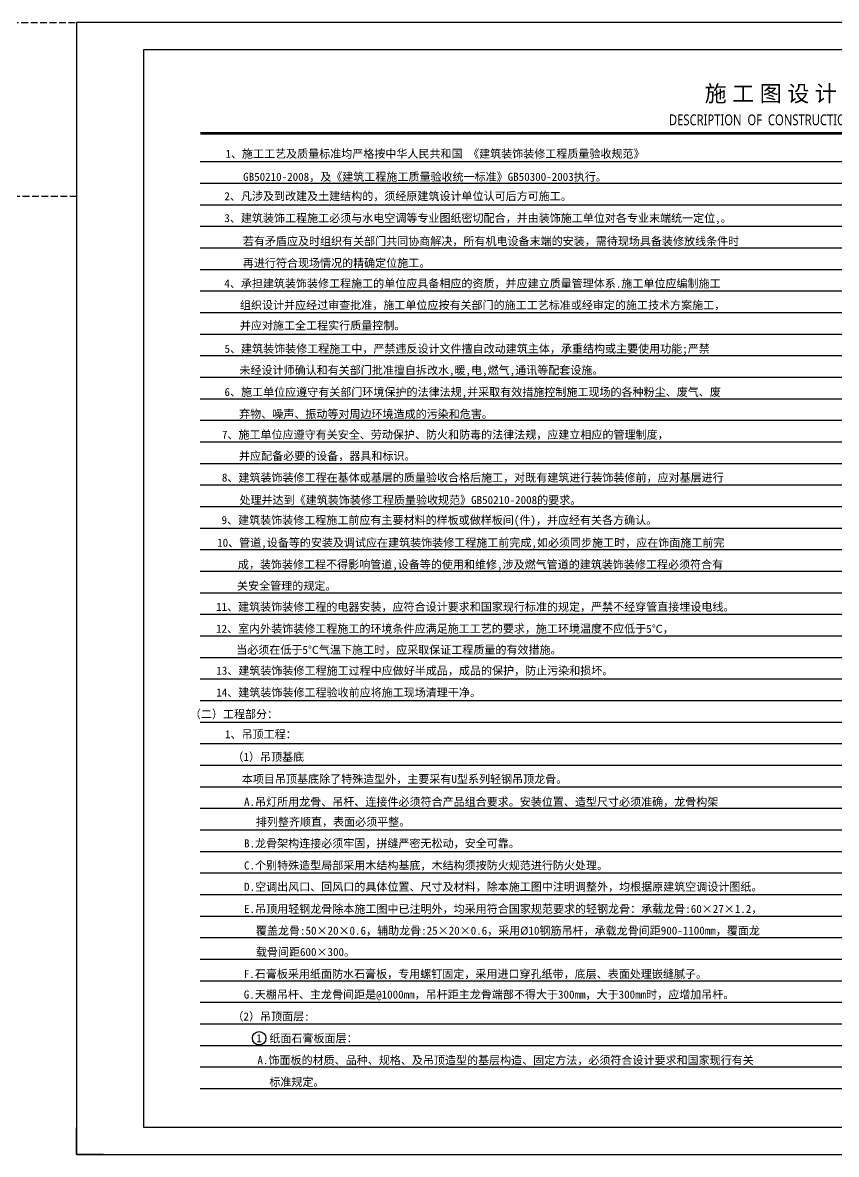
# Paper-space layout '布局' of a CAD drawing. Header units: millimetres. Extents: x -7887 to 894, y 542 to 1297.
# Drawn here: x -5210.6 to -4908.7, y 542.3 to 962.3 of the extents above; entities that cross this region are included whole.
import ezdxf
from ezdxf.enums import TextEntityAlignment as Align

# ---------------------------------------------------------------- set-up
doc = ezdxf.new("R2010")
doc.units = ezdxf.units.MM
doc.header["$LTSCALE"] = 10
doc.linetypes.add('DASH', pattern=[0.35, 0.25, -0.1])
for name, color, linetype in [('008-顶面文字标注', 3, 'Continuous'), ('BJ-材料文字索引', 136, 'DASH'), ('ID_Anno_Dims', 3, 'Continuous'), ('ID_Elev_Pen 8', 8, 'Continuous'), ('Lm-text', 2, 'Continuous'), ('NW-01-尺寸标注', 252, 'Continuous'), ('T-TTLB-1', 1, 'Continuous')]:
    doc.layers.add(name, color=color, linetype=linetype)
doc.layers.add('TXT【文字】', color=42, linetype='Continuous', lineweight=0)
doc.styles.add('!PYH.V2008_note', font='')
doc.styles.add('黑体', font='', dxfattribs={"width": 0.8, "height": 3})
doc.styles.get('!PYH.V2008_note').set_extended_font_data('SimSun')
doc.styles.get('黑体').set_extended_font_data('Microsoft YaHei')

# ---------------------------------------------------------------- blocks, each defined once
blk = doc.blocks.new('A$C199930ED')
at = {"layer": 'Lm-text'}
blk.add_circle((0, 2.5), 2.5, dxfattribs=at)
at = {"layer": 'Lm-text', "style": '!PYH.V2008_note', "width": 0.983256}
blk.add_attdef('1', text='', height=3, dxfattribs=at).set_placement((-1.07, 1), (1.04, 1), align=Align.FIT)
blk = doc.blocks.new('wenzige')
at = {"layer": 'Defpoints', "color": 250}
for points in [[(230483.26, 27936.72), (230940.44, 27936.72)], [(230483.26, 27928.72), (230940.44, 27928.72)], [(230483.26, 27920.72), (230940.44, 27920.72)], [(230483.26, 27912.72), (230940.44, 27912.72)], [(230483.26, 27904.72), (230940.44, 27904.72)], [(230483.26, 27896.72), (230940.44, 27896.72)], [(230483.26, 27888.72), (230940.44, 27888.72)], [(230483.26, 27880.72), (230940.44, 27880.72)], [(230483.26, 27872.72), (230940.44, 27872.72)], [(230483.26, 27864.72), (230940.44, 27864.72)], [(230483.26, 27856.72), (230940.44, 27856.72)], [(230483.26, 27848.72), (230940.44, 27848.72)], [(230483.26, 27840.72), (230940.44, 27840.72)], [(230483.26, 27832.72), (230940.44, 27832.72)], [(230483.26, 27824.72), (230940.44, 27824.72)], [(230483.26, 27816.72), (230940.44, 27816.72)], [(230483.26, 27808.72), (230940.44, 27808.72)], [(230483.26, 27800.72), (230940.44, 27800.72)], [(230483.26, 27792.72), (230940.44, 27792.72)], [(230483.26, 27784.72), (230940.44, 27784.72)], [(230483.26, 27776.72), (230940.44, 27776.72)], [(230483.26, 27768.72), (230940.44, 27768.72)], [(230483.26, 27760.72), (230940.44, 27760.72)], [(230483.26, 27752.72), (230940.44, 27752.72)], [(230483.26, 27744.72), (230940.44, 27744.72)], [(230483.26, 27736.72), (230940.44, 27736.72)], [(230483.26, 27728.72), (230940.44, 27728.72)], [(230483.26, 27720.72), (230940.44, 27720.72)], [(230483.26, 27712.72), (230940.44, 27712.72)], [(230483.26, 27704.72), (230940.44, 27704.72)], [(230483.26, 27696.72), (230940.44, 27696.72)], [(230483.26, 27688.72), (230940.44, 27688.72)], [(230483.26, 27680.72), (230940.44, 27680.72)], [(230483.26, 27672.72), (230940.44, 27672.72)], [(230483.26, 27664.72), (230940.44, 27664.72)], [(230483.26, 27656.72), (230940.44, 27656.72)], [(230483.26, 27648.72), (230940.44, 27648.72)], [(230483.26, 27640.72), (230940.44, 27640.72)], [(230483.26, 27632.72), (230940.44, 27632.72)], [(230483.26, 27624.72), (230940.44, 27624.72)], [(230483.26, 27616.72), (230940.44, 27616.72)], [(230483.26, 27608.72), (230940.44, 27608.72)], [(230483.26, 27600.72), (230940.44, 27600.72)], [(230483.26, 27592.72), (230940.44, 27592.72)]]:
    blk.add_lwpolyline(points, dxfattribs=at)
blk = doc.blocks.new('11111')
at = {"layer": 'ID_Anno_Dims', "color": 8}
blk.add_lwpolyline([(3197.32, 5729.96), (3187.32, 5729.96), (3187.32, 5739.96)], dxfattribs=at)
at = {"layer": 'T-TTLB-1'}
blk.add_lwpolyline([(3212.32, 6139.96), (3711.32, 6139.96), (3711.32, 5739.96), (3212.32, 5739.96)], close=True, dxfattribs=at)

psp = doc.layouts.new('布局')

# ---------------------------------------------------------------- linework, layer by layer
at = {"layer": '008-顶面文字标注', "color": 8}
psp.add_lwpolyline([(-5190.605, 542.276), (-4596.605, 542.276), (-4596.605, 962.276), (-5190.605, 962.276)], close=True, dxfattribs=at)
at = {"layer": 'BJ-材料文字索引'}
psp.add_lwpolyline([(-5270.605, 962.276), (-5190.605, 962.276), (-5190.605, 897.808), (-5270.605, 897.808)], close=True, dxfattribs=at)
at = {"layer": 'ID_Elev_Pen 8', "color": 147, "linetype": 'Continuous', "const_width": 1}
psp.add_lwpolyline([(-5144.696, 921.216), (-4687.515, 921.216)], dxfattribs=at)

# ---------------------------------------------------------------- block references
at = {"color": 77}
psp.add_blockref('A$C199930ED', (-5122.867, 582.872, 124.965), dxfattribs=at).add_auto_attribs({'1': '1'})
at = {"layer": 'Defpoints'}
psp.add_blockref('wenzige', (-235627.952, -27026.005), dxfattribs=at)
at = {"layer": 'NW-01-尺寸标注', "linetype": 'ByBlock'}
psp.add_blockref('11111', (-8377.926, -5187.687), dxfattribs=at)

# ---------------------------------------------------------------- texts
at = {"color": 77, "style": '!PYH.V2008_note'}
for s, p in [('   1、施工工艺及质量标准均严格按中华人民共和国 《建筑装饰装修工程质量验收规范》', (-5141.488, 912.113)), ('  GB50210-2008，及《建筑工程施工质量验收统一标准》GB50300-2003执行。', (-5132.879, 903.56, 124.965)), ('   2、凡涉及到改建及土建结构的，须经原建筑设计单位认可后方可施工。', (-5141.886, 896.373)), ('   3、建筑装饰工程施工必须与水电空调等专业图纸密切配合，并由装饰施工单位对各专业末端统一定位,。', (-5141.886, 888.232)), ('若有矛盾应及时组织有关部门共同协商解决，所有机电设备末端的安装，需待现场具备装修放线条件时', (-5128.93, 879.677, 124.965)), ('再进行符合现场情况的精确定位施工。', (-5128.93, 871.571)), ('   4、承担建筑装饰装修工程施工的单位应具备相应的资质，并应建立质量管理体系.施工单位应编制施工', (-5141.92, 863.966, 124.965)), ('组织设计并应经过审查批准，施工单位应按有关部门的施工工艺标准或经审定的施工技术方案施工，', (-5130.002, 855.925)), ('并应对施工全工程实行质量控制。  ', (-5130.002, 848.351, 124.965)), ('   5、建筑装饰装修工程施工中，严禁违反设计文件擅自改动建筑主体，承重结构或主要使用功能;严禁', (-5141.836, 839.75)), ('  未经设计师确认和有关部门批准擅自拆改水,暖,电,燃气,通讯等配套设施。 ', (-5134.251, 831.798)), ('   6、施工单位应遵守有关部门环境保护的法律法规,并采取有效措施控制施工现场的各种粉尘、废气、废', (-5141.836, 823.69)), ('     弃物、噪声、振动等对周边环境造成的污染和危害。 ', (-5140.481, 815.536)), ('   7、施工单位应遵守有关安全、劳动保护、防火和防毒的法律法规，应建立相应的管理制度，', (-5142.791, 807.864, 124.965)), ('     并应配备必要的设备，器具和标识。 ', (-5140.551, 799.974, 124.965)), ('   8、建筑装饰装修工程在基体或基层的质量验收合格后施工，对既有建筑进行装饰装修前，应对基层进行', (-5142.8, 791.93, 124.965)), ('  处理并达到《建筑装饰装修工程质量验收规范》GB50210-2008的要求。 ', (-5134.237, 783.616, 124.965)), ('   9、建筑装饰装修工程施工前应有主要材料的样板或做样板间(件)，并应经有关各方确认。', (-5142.927, 776.162, 124.965)), ('  10、管道,设备等的安装及调试应在建筑装饰装修工程施工前完成,如必须同步施工时，应在饰面施工前完', (-5142.533, 767.788, 124.965)), ('  成，装饰装修工程不得影响管道,设备等的使用和维修,涉及燃气管道的建筑装饰装修工程必须符合有', (-5134.839, 759.684, 124.965)), ('关安全管理的规定。 ', (-5131.054, 751.753, 124.965)), ('   11、建筑装饰装修工程的电器安装，应符合设计要求和国家现行标准的规定，严禁不经穿管直接埋设电线。', (-5144.965, 743.953, 124.965)), ('   12、室内外装饰装修工程施工的环境条件应满足施工工艺的要求，施工环境温度不应低于5℃，', (-5144.965, 735.846, 124.965)), ('  当必须在低于5℃气温下施工时，应采取保证工程质量的有效措施。 ', (-5135.44, 728.021, 124.965)), ('   13、建筑装饰装修工程施工过程中应做好半成品，成品的保护，防止污染和损坏。', (-5144.885, 720.29, 124.965)), ('   14、建筑装饰装修工程验收前应将施工现场清理干净。', (-5144.885, 712.171, 124.965)), ('   （二）工程部分：', (-5154.694, 704.112, 124.965)), ('1、吊顶工程：', (-5135.534, 696.674, 124.965)), ('（1）吊顶基底', (-5132.762, 688.284, 124.965)), ('本项目吊顶基底除了特殊造型外，主要采有U型系列轻钢吊顶龙骨。', (-5129.276, 680.056, 124.965)), ('A.吊灯所用龙骨、吊杆、连接件必须符合产品组合要求。安装位置、造型尺寸必须准确，龙骨构架', (-5128.463, 671.603, 124.965)), ('排列整齐顺直，表面必须平整。', (-5124.091, 664.149, 124.965)), ('B.龙骨架构连接必须牢固，拼缝严密无松动，安全可靠。', (-5128.463, 656.185, 124.965)), ('C.个别特殊造型局部采用木结构基底，木结构须按防火规范进行防火处理。', (-5128.463, 647.995, 124.965)), ('D.空调出风口、回风口的具体位置、尺寸及材料，除本施工图中注明调整外，均根据原建筑空调设计图纸。', (-5128.463, 640.077, 124.965)), ('E.吊顶用轻钢龙骨除本施工图中已注明外，均采用符合国家规范要求的轻钢龙骨：承载龙骨:60×27×1.2，', (-5128.445, 631.857, 124.965)), ('覆盖龙骨:50×20×0.6，辅助龙骨:25×20×0.6，采用%%C10钢筋吊杆，承载龙骨间距900-1100mm，覆面龙', (-5124.073, 623.803, 124.965)), ('载骨间距600×300。', (-5124.073, 615.878, 124.965)), ('F.石膏板采用纸面防水石膏板，专用螺钉固定，采用进口穿孔纸带，底层、表面处理嵌缝腻子。', (-5128.559, 607.728, 124.965)), ('G.天棚吊杆、主龙骨间距是@1000mm，吊杆距主龙骨端部不得大于300mm，大于300mm时，应增加吊杆。', (-5128.559, 600.088, 124.965)), ('（2）吊顶面层:', (-5132.762, 591.946, 124.965)), ('纸面石膏板面层：', (-5119.069, 583.844, 124.965)), ('A.饰面板的材质、品种、规格、及吊顶造型的基层构造、固定方法，必须符合设计要求和国家现行有关', (-5123.495, 575.725, 124.965)), ('标准规定。', (-5119.1, 567.637, 124.965))]:
    psp.add_text(s, height=3, dxfattribs=at).set_placement(p)
at = {"layer": 'TXT【文字】', "style": '黑体'}
psp.add_text('施 工 图 设 计 说 明 (三)', height=6, dxfattribs=at).set_placement((-4915.403, 935.741), align=Align.MIDDLE)
at = {"layer": 'TXT【文字】', "style": '黑体', "width": 0.8}
psp.add_text('DESCRIPTION  OF  CONSTRUCTION  DRAWING  DESIGN', height=4, dxfattribs=at).set_placement((-4916.751, 926.206), align=Align.MIDDLE_CENTER)

doc.saveas('drawing.dxf')
